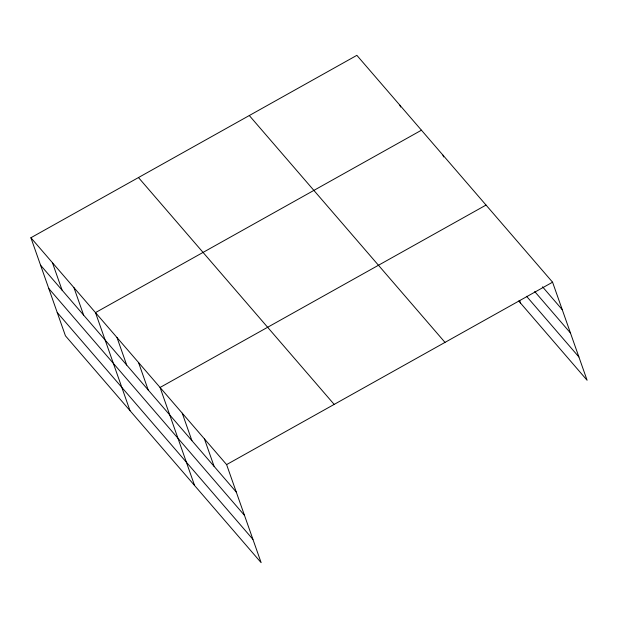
<?xml version="1.0" encoding="UTF-8"?>
<svg xmlns="http://www.w3.org/2000/svg" width="618" height="618" viewBox="0 0 618 618"><rect width="100%" height="100%" fill="white"/><g stroke="black" fill="none" stroke-linecap="round" stroke-linejoin="round"><path stroke-width="0.93" d="M30.9 237.745L226.605 464.597L261.136 562.658L65.431 335.806L30.9 237.745L356.864 55.342L552.569 282.194L587.1 380.255L518.718 300.981M421.445 130.205L95.481 312.608L130.012 410.669M486.026 205.068L160.062 387.471L194.593 485.532M226.605 464.597L552.569 282.194M542.534 286.822L562.249 309.68M534.717 291.549L570.445 332.971M526.528 296.261L578.896 356.965M249.293 115.535L444.999 342.387M138.471 177.551L334.168 404.404M40.579 265.222L236.285 492.082M48.783 288.513L244.481 515.373M57.227 312.515L252.932 539.367M519.614 300.433L520.565 303.121M442.975 155.157L443.6 156.933M399.923 105.245L400.541 107.022M204.427 438.888L214.098 466.374M182.24 413.179L191.92 440.665M138.54 362.519L148.212 389.997M117.011 337.559L126.69 365.045M73.951 287.656L83.631 315.134M52.43 262.696L62.101 290.182"/></g></svg>
